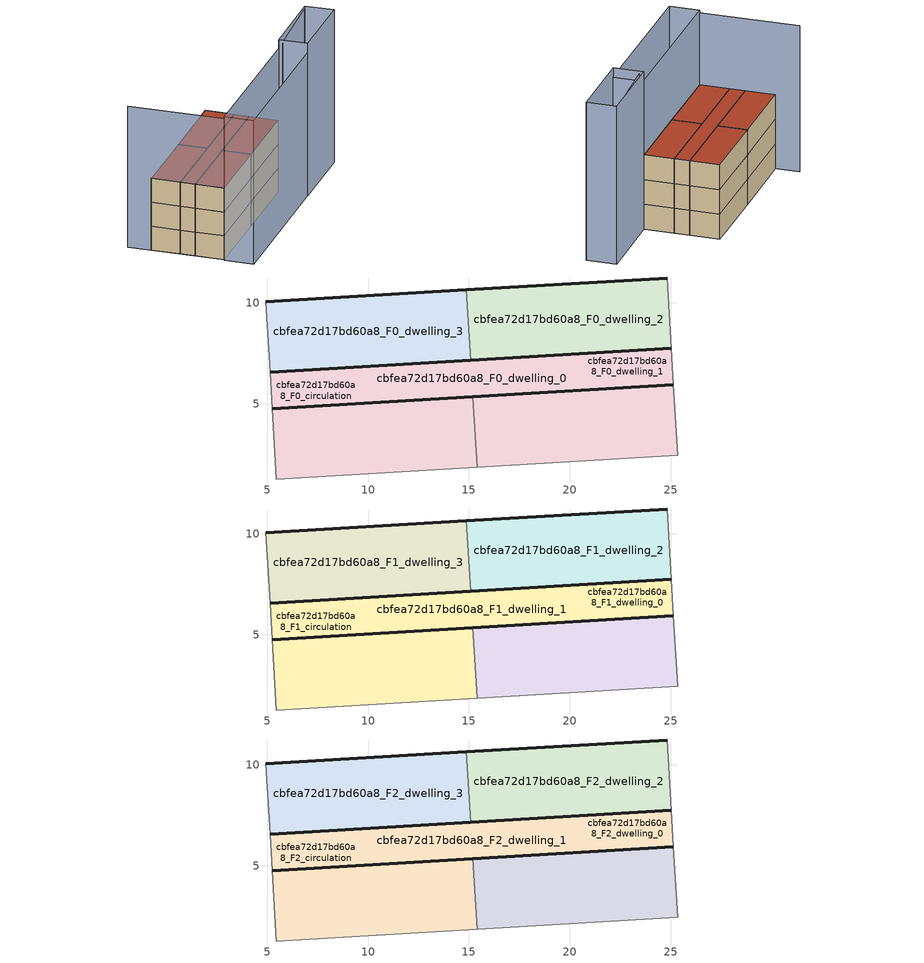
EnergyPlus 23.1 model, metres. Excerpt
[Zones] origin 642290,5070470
cbfea72d17bd60a8_F0_dwelling_0
 floor ground (EU_floor_Construction): 25.02,7.74 25.13,5.95 15.19,5.35 5.25,4.76 5.15,6.56 z0; 25.13,5.95 25.33,2.46 15.4,1.86 15.19,5.35 z0
 wall outside (EU_wall_Construction): 25.13,5.95 15.19,5.35 z0:3
 wall adiabatic (EU_wall_Construction): 15.4,1.86 25.33,2.46 25.13,5.95 z0:3
 wall to cbfea72d17bd60a8_F0_dwelling_1 (EU_wall_Construction): 15.19,5.35 15.4,1.86 z0:3
cbfea72d17bd60a8_F0_dwelling_1
 floor ground (EU_floor_Construction): 25.02,7.74 25.13,5.95 15.19,5.35 6.12,4.81 5.25,4.76 5.15,6.56 z0; 15.19,5.35 15.4,1.86 5.46,1.27 5.25,4.76 6.12,4.81 z0
 wall outside (EU_wall_Construction): 15.19,5.35 5.25,4.76 z0:3
 wall adiabatic (EU_wall_Construction): 5.25,4.76 5.46,1.27 15.4,1.86 z0:3
cbfea72d17bd60a8_F0_dwelling_2
 floor ground (EU_floor_Construction): 24.81,11.23 25.02,7.74 15.08,7.15 14.87,10.64 z0
 wall outside (EU_wall_Construction): 24.81,11.23 14.87,10.64 / 15.08,7.15 25.02,7.74 z0:3
 wall adiabatic (EU_wall_Construction): 25.02,7.74 24.81,11.23 z0:3
 wall to cbfea72d17bd60a8_F0_dwelling_3 (EU_wall_Construction): 14.87,10.64 15.08,7.15 z0:3
cbfea72d17bd60a8_F0_dwelling_3
 floor ground (EU_floor_Construction): 14.87,10.64 15.08,7.15 5.15,6.56 4.94,10.04 z0
 wall outside (EU_wall_Construction): 14.87,10.64 4.94,10.04 / 5.15,6.56 15.08,7.15 z0:3
 wall adiabatic (EU_wall_Construction): 4.94,10.04 5.15,6.56 z0:3
cbfea72d17bd60a8_F0_circulation
 floor ground (EU_floor_Construction): 25.02,7.74 25.13,5.95 15.19,5.35 6.73,4.85 5.25,4.76 5.15,6.56 z0; 25.13,5.95 25.33,2.46 15.4,1.86 15.19,5.35 z0; 15.19,5.35 15.4,1.86 5.46,1.27 5.25,4.76 6.12,4.81 z0
 wall outside (EU_wall_Construction): 5.25,4.76 25.13,5.95 / 25.02,7.74 5.15,6.56 z0:3
 wall adiabatic (EU_wall_Construction): 5.15,6.56 5.25,4.76 / 25.13,5.95 25.02,7.74 z0:3
 roof outside (EU_floor_Construction): 15.4,1.86 15.19,5.35 7.43,4.89 6.12,4.81 5.25,4.76 5.46,1.27 z3
cbfea72d17bd60a8_F1_dwelling_0
 floor outside (EU_floor_Construction): 25.13,5.95 25.33,2.46 15.4,1.86 15.19,5.35 z3
 floor to cbfea72d17bd60a8_F0_dwelling_0 (EU_floor_Construction): 25.02,7.74 25.13,5.95 15.19,5.35 5.25,4.76 5.15,6.56 z3
 wall outside (EU_wall_Construction): 25.13,5.95 15.19,5.35 z3:6
 wall adiabatic (EU_wall_Construction): 15.4,1.86 25.33,2.46 25.13,5.95 z3:6
 wall to cbfea72d17bd60a8_F1_dwelling_1 (EU_wall_Construction): 15.19,5.35 15.4,1.86 z3:6
cbfea72d17bd60a8_F1_dwelling_1
 floor to cbfea72d17bd60a8_F0_dwelling_1 (EU_floor_Construction): 15.19,5.35 15.4,1.86 5.46,1.27 5.25,4.76 6.12,4.81 z3; 25.02,7.74 25.13,5.95 15.19,5.35 6.12,4.81 5.25,4.76 5.15,6.56 z3
 wall outside (EU_wall_Construction): 15.19,5.35 5.25,4.76 z3:6
 wall adiabatic (EU_wall_Construction): 5.25,4.76 5.46,1.27 15.4,1.86 z3:6
cbfea72d17bd60a8_F1_dwelling_2
 floor to cbfea72d17bd60a8_F0_dwelling_2 (EU_floor_Construction): 24.81,11.23 25.02,7.74 15.08,7.15 14.87,10.64 z3
 wall outside (EU_wall_Construction): 24.81,11.23 14.87,10.64 / 15.08,7.15 25.02,7.74 z3:6
 wall adiabatic (EU_wall_Construction): 25.02,7.74 24.81,11.23 z3:6
 wall to cbfea72d17bd60a8_F1_dwelling_3 (EU_wall_Construction): 14.87,10.64 15.08,7.15 z3:6
cbfea72d17bd60a8_F1_dwelling_3
 floor to cbfea72d17bd60a8_F0_dwelling_3 (EU_floor_Construction): 14.87,10.64 15.08,7.15 5.15,6.56 4.94,10.04 z3
 wall outside (EU_wall_Construction): 14.87,10.64 4.94,10.04 / 5.15,6.56 15.08,7.15 z3:6
 wall adiabatic (EU_wall_Construction): 4.94,10.04 5.15,6.56 z3:6
cbfea72d17bd60a8_F1_circulation
 floor outside (EU_floor_Construction): 15.19,5.35 15.4,1.86 5.46,1.27 5.25,4.76 6.12,4.81 z3
 floor to cbfea72d17bd60a8_F0_circulation (EU_floor_Construction): 25.13,5.95 25.33,2.46 15.4,1.86 15.19,5.35 z3; 25.02,7.74 25.13,5.95 15.19,5.35 6.12,4.81 5.25,4.76 5.15,6.56 z3
 wall outside (EU_wall_Construction): 5.25,4.76 25.13,5.95 / 25.02,7.74 5.15,6.56 z3:6
 wall adiabatic (EU_wall_Construction): 5.15,6.56 5.25,4.76 / 25.13,5.95 25.02,7.74 z3:6
 roof outside (EU_floor_Construction): 15.4,1.86 15.19,5.35 7.43,4.89 6.12,4.81 5.25,4.76 5.46,1.27 z6
cbfea72d17bd60a8_F2_dwelling_0
 floor outside (EU_floor_Construction): 25.13,5.95 25.33,2.46 15.4,1.86 15.19,5.35 z6
 floor to cbfea72d17bd60a8_F1_dwelling_0 (EU_floor_Construction): 25.02,7.74 25.13,5.95 15.19,5.35 5.25,4.76 5.15,6.56 z6
 wall outside (EU_wall_Construction): 25.13,5.95 15.19,5.35 z6:9
 wall adiabatic (EU_wall_Construction): 15.4,1.86 25.33,2.46 25.13,5.95 z6:9
 wall to cbfea72d17bd60a8_F2_dwelling_1 (EU_wall_Construction): 15.19,5.35 15.4,1.86 z6:9
 roof outside (EU_roof_Construction): 25.02,7.74 5.15,6.56 5.25,4.76 15.19,5.35 25.13,5.95 z9; 25.33,2.46 25.13,5.95 15.19,5.35 15.4,1.86 z9
cbfea72d17bd60a8_F2_dwelling_1
 floor to cbfea72d17bd60a8_F1_dwelling_1 (EU_floor_Construction): 15.19,5.35 15.4,1.86 5.46,1.27 5.25,4.76 6.12,4.81 z6; 25.02,7.74 25.13,5.95 15.19,5.35 6.12,4.81 5.25,4.76 5.15,6.56 z6
 wall outside (EU_wall_Construction): 15.19,5.35 5.25,4.76 z6:9
 wall adiabatic (EU_wall_Construction): 5.25,4.76 5.46,1.27 15.4,1.86 z6:9
 roof outside (EU_roof_Construction): 25.13,5.95 25.02,7.74 5.15,6.56 5.25,4.76 6.12,4.81 15.19,5.35 z9; 15.4,1.86 15.19,5.35 6.12,4.81 5.25,4.76 5.46,1.27 z9
cbfea72d17bd60a8_F2_dwelling_2
 floor to cbfea72d17bd60a8_F1_dwelling_2 (EU_floor_Construction): 24.81,11.23 25.02,7.74 15.08,7.15 14.87,10.64 z6
 wall outside (EU_wall_Construction): 24.81,11.23 14.87,10.64 / 15.08,7.15 25.02,7.74 z6:9
 wall adiabatic (EU_wall_Construction): 25.02,7.74 24.81,11.23 z6:9
 wall to cbfea72d17bd60a8_F2_dwelling_3 (EU_wall_Construction): 14.87,10.64 15.08,7.15 z6:9
 roof outside (EU_roof_Construction): 25.02,7.74 24.81,11.23 14.87,10.64 15.08,7.15 z9
cbfea72d17bd60a8_F2_dwelling_3
 floor to cbfea72d17bd60a8_F1_dwelling_3 (EU_floor_Construction): 14.87,10.64 15.08,7.15 5.15,6.56 4.94,10.04 z6
 wall outside (EU_wall_Construction): 14.87,10.64 4.94,10.04 / 5.15,6.56 15.08,7.15 z6:9
 wall adiabatic (EU_wall_Construction): 4.94,10.04 5.15,6.56 z6:9
 roof outside (EU_roof_Construction): 15.08,7.15 14.87,10.64 4.94,10.04 5.15,6.56 z9
cbfea72d17bd60a8_F2_circulation
 floor outside (EU_floor_Construction): 15.19,5.35 15.4,1.86 5.46,1.27 5.25,4.76 6.12,4.81 z6
 floor to cbfea72d17bd60a8_F1_circulation (EU_floor_Construction): 25.13,5.95 25.33,2.46 15.4,1.86 15.19,5.35 z6; 25.02,7.74 25.13,5.95 15.19,5.35 6.12,4.81 5.25,4.76 5.15,6.56 z6
 wall outside (EU_wall_Construction): 5.25,4.76 25.13,5.95 / 25.02,7.74 5.15,6.56 z6:9
 wall adiabatic (EU_wall_Construction): 5.15,6.56 5.25,4.76 / 25.13,5.95 25.02,7.74 z6:9
 roof outside (EU_roof_Construction): 25.02,7.74 5.15,6.56 5.25,4.76 6.73,4.85 15.19,5.35 25.13,5.95 z9; 25.33,2.46 25.13,5.95 15.19,5.35 15.4,1.86 z9; 15.4,1.86 15.19,5.35 6.12,4.81 5.25,4.76 5.46,1.27 z9
shading: 5.39,1.24 25.6,2.44 / 25.6,2.44 25.81,-1.07 / 25.81,-1.07 5.6,-2.28 / 5.6,-2.28 5.39,1.24 z0:18; 35.43,-0.46 25.63,-1.08 / 25.63,-1.08 25.41,2.43 / 25.41,2.43 35.21,3.05 / 35.21,3.05 35.43,-0.46 z0:19.1; 4.71,12.85 5.48,1.24 z0:17.7; 35.01,3.03 25.47,1.92 z0:18.8
[Building]
EU S2 Campaign: North Axis=0; Terrain=City; Solar Distribution=FullExterior
[Site:Location]
Lyon-Bron: Latitude=45.75; Longitude=5; Time Zone=1; Elevation=198
[SizingPeriod:WeatherFileDays]
AnnualSizingPeriod: Begin Month=1; Begin Day of Month=1; End Month=12; End Day of Month=31; Day of Week for Start Day=Monday; Use Weather File Daylight Saving Period=No; Use Weather File Rain and Snow Indicators=No
[MATERIAL]
EU_InternalMass_Material: Roughness=MediumRough; Thickness=0.1; Conductivity=1; Density=1800; Specific Heat=900; Thermal Absorptance=0.9; Solar Absorptance=0.7; Visible Absorptance=0.7
[MATERIAL:NOMASS] Roughness=MediumRough; Thermal Absorptance=0.9; Solar Absorptance=0.7; Visible Absorptance=0.7
Name | Thermal Resistance
EU_wall_NoMass | 2.09208
EU_roof_NoMass | 1.38566
EU_floor_NoMass | 1.54632
[CONSTRUCTION]
EU_wall_Construction: EU_wall_NoMass
EU_roof_Construction: EU_roof_NoMass
EU_floor_Construction: EU_floor_NoMass
EU_InternalMass_Construction: EU_InternalMass_Material
[ZONE] Type=1; Multiplier=1; Ceiling Height=autocalculate; Floor Area=autocalculate; Part of Total Floor Area=Yes
Name | Volume
cbfea72d17bd60a8_F0_dwelling_0; cbfea72d17bd60a8_F1_dwelling_0; cbfea72d17bd60a8_F2_dwelling_0 | 211.83
cbfea72d17bd60a8_F0_dwelling_1 | 211.828
cbfea72d17bd60a8_F1_dwelling_1; cbfea72d17bd60a8_F2_dwelling_1 | 211.829
cbfea72d17bd60a8_F0_dwelling_2; cbfea72d17bd60a8_F1_dwelling_2; cbfea72d17bd60a8_F2_dwelling_2; cbfea72d17bd60a8_F0_dwelling_3; cbfea72d17bd60a8_F1_dwelling_3; cbfea72d17bd60a8_F2_dwelling_3 | 104.328
cbfea72d17bd60a8_F0_circulation | 316.157
cbfea72d17bd60a8_F1_circulation; cbfea72d17bd60a8_F2_circulation | 316.156
[INTERNALMASS] Construction=EU_InternalMass_Construction; Surface Area=34.7758
Name | Zone or ZoneList
cbfea72d17bd60a8_F0_dwelling_0_EU_InternalMass | cbfea72d17bd60a8_F0_dwelling_0
cbfea72d17bd60a8_F0_dwelling_1_EU_InternalMass | cbfea72d17bd60a8_F0_dwelling_1
cbfea72d17bd60a8_F0_dwelling_2_EU_InternalMass | cbfea72d17bd60a8_F0_dwelling_2
cbfea72d17bd60a8_F0_dwelling_3_EU_InternalMass | cbfea72d17bd60a8_F0_dwelling_3
cbfea72d17bd60a8_F1_dwelling_0_EU_InternalMass | cbfea72d17bd60a8_F1_dwelling_0
cbfea72d17bd60a8_F1_dwelling_1_EU_InternalMass | cbfea72d17bd60a8_F1_dwelling_1
cbfea72d17bd60a8_F1_dwelling_2_EU_InternalMass | cbfea72d17bd60a8_F1_dwelling_2
cbfea72d17bd60a8_F1_dwelling_3_EU_InternalMass | cbfea72d17bd60a8_F1_dwelling_3
cbfea72d17bd60a8_F2_dwelling_0_EU_InternalMass | cbfea72d17bd60a8_F2_dwelling_0
cbfea72d17bd60a8_F2_dwelling_1_EU_InternalMass | cbfea72d17bd60a8_F2_dwelling_1
cbfea72d17bd60a8_F2_dwelling_2_EU_InternalMass | cbfea72d17bd60a8_F2_dwelling_2
cbfea72d17bd60a8_F2_dwelling_3_EU_InternalMass | cbfea72d17bd60a8_F2_dwelling_3
[OTHEREQUIPMENT] Fuel Type=Electricity; Design Level Calculation Method=Watts/Area; Power per Zone Floor Area=1; Fraction Latent=0; Fraction Radiant=0; Fraction Lost=0; Carbon Dioxide Generation Rate=0; EndUse Subcategory=EU_Step8_InternalGains
Name | Zone or ZoneList or Space or SpaceList | Schedule
EU_Step8_InternalGain_cbfea72d17bd60a8_F0_dwelling_0_f000 | cbfea72d17bd60a8_F0_dwelling_0 | EU_Step8_GainSchedule_cbfea72d17bd60a8_F0_dwelling_0_f000
EU_Step8_InternalGain_cbfea72d17bd60a8_F0_dwelling_1_f000 | cbfea72d17bd60a8_F0_dwelling_1 | EU_Step8_GainSchedule_cbfea72d17bd60a8_F0_dwelling_1_f000
EU_Step8_InternalGain_cbfea72d17bd60a8_F0_dwelling_2_f000 | cbfea72d17bd60a8_F0_dwelling_2 | EU_Step8_GainSchedule_cbfea72d17bd60a8_F0_dwelling_2_f000
EU_Step8_InternalGain_cbfea72d17bd60a8_F0_dwelling_3_f000 | cbfea72d17bd60a8_F0_dwelling_3 | EU_Step8_GainSchedule_cbfea72d17bd60a8_F0_dwelling_3_f000
EU_Step8_InternalGain_cbfea72d17bd60a8_F1_dwelling_0_f000 | cbfea72d17bd60a8_F1_dwelling_0 | EU_Step8_GainSchedule_cbfea72d17bd60a8_F1_dwelling_0_f000
EU_Step8_InternalGain_cbfea72d17bd60a8_F1_dwelling_1_f000 | cbfea72d17bd60a8_F1_dwelling_1 | EU_Step8_GainSchedule_cbfea72d17bd60a8_F1_dwelling_1_f000
EU_Step8_InternalGain_cbfea72d17bd60a8_F1_dwelling_2_f000 | cbfea72d17bd60a8_F1_dwelling_2 | EU_Step8_GainSchedule_cbfea72d17bd60a8_F1_dwelling_2_f000
EU_Step8_InternalGain_cbfea72d17bd60a8_F1_dwelling_3_f000 | cbfea72d17bd60a8_F1_dwelling_3 | EU_Step8_GainSchedule_cbfea72d17bd60a8_F1_dwelling_3_f000
EU_Step8_InternalGain_cbfea72d17bd60a8_F2_dwelling_0_f000 | cbfea72d17bd60a8_F2_dwelling_0 | EU_Step8_GainSchedule_cbfea72d17bd60a8_F2_dwelling_0_f000
EU_Step8_InternalGain_cbfea72d17bd60a8_F2_dwelling_1_f000 | cbfea72d17bd60a8_F2_dwelling_1 | EU_Step8_GainSchedule_cbfea72d17bd60a8_F2_dwelling_1_f000
EU_Step8_InternalGain_cbfea72d17bd60a8_F2_dwelling_2_f000 | cbfea72d17bd60a8_F2_dwelling_2 | EU_Step8_GainSchedule_cbfea72d17bd60a8_F2_dwelling_2_f000
EU_Step8_InternalGain_cbfea72d17bd60a8_F2_dwelling_3_f000 | cbfea72d17bd60a8_F2_dwelling_3 | EU_Step8_GainSchedule_cbfea72d17bd60a8_F2_dwelling_3_f000
[ZONEINFILTRATION:DESIGNFLOWRATE] Schedule=EU_AlwaysOn; Design Flow Rate Calculation Method=Flow/Area; Flow Rate per Floor Area=0.0005; Constant Term Coefficient=1; Temperature Term Coefficient=0; Velocity Term Coefficient=0; Velocity Squared Term Coefficient=0
Name | Zone or ZoneList or Space or SpaceList
EU_Circulation_Infiltration_cbfea72d17bd60a8_F0_circulation | cbfea72d17bd60a8_F0_circulation
EU_Circulation_Infiltration_cbfea72d17bd60a8_F1_circulation | cbfea72d17bd60a8_F1_circulation
EU_Circulation_Infiltration_cbfea72d17bd60a8_F2_circulation | cbfea72d17bd60a8_F2_circulation
[ZONEVENTILATION:DESIGNFLOWRATE] Schedule=EU_AlwaysOn; Design Flow Rate Calculation Method=AirChanges/Hour; Air Changes per Hour=0.562345; Ventilation Type=Natural; Fan Pressure Rise=0; Fan Total Efficiency=1; Constant Term Coefficient=1; Temperature Term Coefficient=0; Velocity Term Coefficient=0; Velocity Squared Term Coefficient=0; Minimum Indoor Temperature=-100; Maximum Indoor Temperature=100; Delta Temperature=-100; Minimum Outdoor Temperature=-100; Maximum Outdoor Temperature=100; Maximum Wind Speed=40
Name | Zone or ZoneList or Space or SpaceList
EU_ConstantAir_cbfea72d17bd60a8_F0_dwelling_0 | cbfea72d17bd60a8_F0_dwelling_0
EU_ConstantAir_cbfea72d17bd60a8_F0_dwelling_1 | cbfea72d17bd60a8_F0_dwelling_1
EU_ConstantAir_cbfea72d17bd60a8_F0_dwelling_2 | cbfea72d17bd60a8_F0_dwelling_2
EU_ConstantAir_cbfea72d17bd60a8_F0_dwelling_3 | cbfea72d17bd60a8_F0_dwelling_3
EU_ConstantAir_cbfea72d17bd60a8_F1_dwelling_0 | cbfea72d17bd60a8_F1_dwelling_0
EU_ConstantAir_cbfea72d17bd60a8_F1_dwelling_1 | cbfea72d17bd60a8_F1_dwelling_1
EU_ConstantAir_cbfea72d17bd60a8_F1_dwelling_2 | cbfea72d17bd60a8_F1_dwelling_2
EU_ConstantAir_cbfea72d17bd60a8_F1_dwelling_3 | cbfea72d17bd60a8_F1_dwelling_3
EU_ConstantAir_cbfea72d17bd60a8_F2_dwelling_0 | cbfea72d17bd60a8_F2_dwelling_0
EU_ConstantAir_cbfea72d17bd60a8_F2_dwelling_1 | cbfea72d17bd60a8_F2_dwelling_1
EU_ConstantAir_cbfea72d17bd60a8_F2_dwelling_2 | cbfea72d17bd60a8_F2_dwelling_2
EU_ConstantAir_cbfea72d17bd60a8_F2_dwelling_3 | cbfea72d17bd60a8_F2_dwelling_3
[HVACTEMPLATE:THERMOSTAT] Constant Heating Setpoint=20; Constant Cooling Setpoint=50
EU_HeatOnly_cbfea72d17bd60a8_F0_dwelling_0; EU_HeatOnly_cbfea72d17bd60a8_F0_dwelling_1; EU_HeatOnly_cbfea72d17bd60a8_F0_dwelling_2; EU_HeatOnly_cbfea72d17bd60a8_F0_dwelling_3; EU_HeatOnly_cbfea72d17bd60a8_F1_dwelling_0; EU_HeatOnly_cbfea72d17bd60a8_F1_dwelling_1; EU_HeatOnly_cbfea72d17bd60a8_F1_dwelling_2; EU_HeatOnly_cbfea72d17bd60a8_F1_dwelling_3; EU_HeatOnly_cbfea72d17bd60a8_F2_dwelling_0; EU_HeatOnly_cbfea72d17bd60a8_F2_dwelling_1; EU_HeatOnly_cbfea72d17bd60a8_F2_dwelling_2; EU_HeatOnly_cbfea72d17bd60a8_F2_dwelling_3
[HVACTEMPLATE:ZONE:IDEALLOADSAIRSYSTEM] System Availability Schedule=EU_AlwaysOn; Maximum Heating Supply Air Temperature=50; Minimum Cooling Supply Air Temperature=13; Maximum Heating Supply Air Humidity Ratio=0.0156; Minimum Cooling Supply Air Humidity Ratio=0.0077; Heating Limit=NoLimit; Cooling Limit=NoLimit; Heating Availability Schedule=EU_AlwaysOn; Cooling Availability Schedule=EU_CoolingOff; Dehumidification Control Type=ConstantSensibleHeatRatio; Cooling Sensible Heat Ratio=0.7; Dehumidification Setpoint=60; Humidification Control Type=None; Humidification Setpoint=30; Outdoor Air Method=None; Outdoor Air Flow Rate per Person=0.00944; Outdoor Air Flow Rate per Zone Floor Area=0; Outdoor Air Flow Rate per Zone=0; Demand Controlled Ventilation Type=None; Outdoor Air Economizer Type=NoEconomizer; Heat Recovery Type=None; Sensible Heat Recovery Effectiveness=0.7; Latent Heat Recovery Effectiveness=0.65
Name | Template Thermostat
cbfea72d17bd60a8_F0_dwelling_0 | EU_HeatOnly_cbfea72d17bd60a8_F0_dwelling_0
cbfea72d17bd60a8_F0_dwelling_1 | EU_HeatOnly_cbfea72d17bd60a8_F0_dwelling_1
cbfea72d17bd60a8_F0_dwelling_2 | EU_HeatOnly_cbfea72d17bd60a8_F0_dwelling_2
cbfea72d17bd60a8_F0_dwelling_3 | EU_HeatOnly_cbfea72d17bd60a8_F0_dwelling_3
cbfea72d17bd60a8_F1_dwelling_0 | EU_HeatOnly_cbfea72d17bd60a8_F1_dwelling_0
cbfea72d17bd60a8_F1_dwelling_1 | EU_HeatOnly_cbfea72d17bd60a8_F1_dwelling_1
cbfea72d17bd60a8_F1_dwelling_2 | EU_HeatOnly_cbfea72d17bd60a8_F1_dwelling_2
cbfea72d17bd60a8_F1_dwelling_3 | EU_HeatOnly_cbfea72d17bd60a8_F1_dwelling_3
cbfea72d17bd60a8_F2_dwelling_0 | EU_HeatOnly_cbfea72d17bd60a8_F2_dwelling_0
cbfea72d17bd60a8_F2_dwelling_1 | EU_HeatOnly_cbfea72d17bd60a8_F2_dwelling_1
cbfea72d17bd60a8_F2_dwelling_2 | EU_HeatOnly_cbfea72d17bd60a8_F2_dwelling_2
cbfea72d17bd60a8_F2_dwelling_3 | EU_HeatOnly_cbfea72d17bd60a8_F2_dwelling_3
[SIZING:ZONE] Zone Cooling Design Supply Air Temperature Input Method=SupplyAirTemperature; Zone Cooling Design Supply Air Temperature=13; Zone Heating Design Supply Air Temperature Input Method=SupplyAirTemperature; Zone Heating Design Supply Air Temperature=50; Zone Cooling Design Supply Air Humidity Ratio=0.008; Zone Heating Design Supply Air Humidity Ratio=0.008; Cooling Design Air Flow Method=DesignDay; Cooling Design Air Flow Rate=0; Cooling Minimum Air Flow per Zone Floor Area=0.000762; Cooling Minimum Air Flow=0; Cooling Minimum Air Flow Fraction=0.2; Heating Design Air Flow Method=DesignDay; Heating Design Air Flow Rate=0; Heating Maximum Air Flow per Zone Floor Area=0.002032; Heating Maximum Air Flow=0.141576; Heating Maximum Air Flow Fraction=0.3; Account for Dedicated Outdoor Air System=No; Dedicated Outdoor Air System Control Strategy=NeutralSupplyAir; Dedicated Outdoor Air Low Setpoint Temperature for Design=autosize; Dedicated Outdoor Air High Setpoint Temperature for Design=autosize; Zone Load Sizing Method=Sensible Load Only No Latent Load; Zone Latent Cooling Design Supply Air Humidity Ratio Input Method=HumidityRatioDifference; Zone Cooling Design Supply Air Humidity Ratio Difference=0.005; Zone Latent Heating Design Supply Air Humidity Ratio Input Method=HumidityRatioDifference; Zone Humidification Design Supply Air Humidity Ratio Difference=0.005
cbfea72d17bd60a8_F0_dwelling_0; cbfea72d17bd60a8_F0_dwelling_1; cbfea72d17bd60a8_F0_dwelling_2; cbfea72d17bd60a8_F0_dwelling_3; cbfea72d17bd60a8_F1_dwelling_0; cbfea72d17bd60a8_F1_dwelling_1; cbfea72d17bd60a8_F1_dwelling_2; cbfea72d17bd60a8_F1_dwelling_3; cbfea72d17bd60a8_F2_dwelling_0; cbfea72d17bd60a8_F2_dwelling_1; cbfea72d17bd60a8_F2_dwelling_2; cbfea72d17bd60a8_F2_dwelling_3
[SCHEDULE:CONSTANT]
Name | Hourly Value
EU_AlwaysOn | 1
EU_CoolingOff | 0
[SCHEDULE:FILE] Column Number=1; Rows to Skip at Top=0; Number of Hours of Data=8760; Column Separator=Comma; Interpolate to Timestep=No; Minutes per Item=60; Adjust Schedule for Daylight Savings=Yes
Name | File
EU_Step8_GainSchedule_cbfea72d17bd60a8_F0_dwelling_0_f000 | ../../schedules/cbfea72d17bd60a8/cbfea72d17bd60a8_F0_dwelling_0_f000_gain.csv
EU_Step8_GainSchedule_cbfea72d17bd60a8_F0_dwelling_1_f000 | ../../schedules/cbfea72d17bd60a8/cbfea72d17bd60a8_F0_dwelling_1_f000_gain.csv
EU_Step8_GainSchedule_cbfea72d17bd60a8_F0_dwelling_2_f000 | ../../schedules/cbfea72d17bd60a8/cbfea72d17bd60a8_F0_dwelling_2_f000_gain.csv
EU_Step8_GainSchedule_cbfea72d17bd60a8_F0_dwelling_3_f000 | ../../schedules/cbfea72d17bd60a8/cbfea72d17bd60a8_F0_dwelling_3_f000_gain.csv
EU_Step8_GainSchedule_cbfea72d17bd60a8_F1_dwelling_0_f000 | ../../schedules/cbfea72d17bd60a8/cbfea72d17bd60a8_F1_dwelling_0_f000_gain.csv
EU_Step8_GainSchedule_cbfea72d17bd60a8_F1_dwelling_1_f000 | ../../schedules/cbfea72d17bd60a8/cbfea72d17bd60a8_F1_dwelling_1_f000_gain.csv
EU_Step8_GainSchedule_cbfea72d17bd60a8_F1_dwelling_2_f000 | ../../schedules/cbfea72d17bd60a8/cbfea72d17bd60a8_F1_dwelling_2_f000_gain.csv
EU_Step8_GainSchedule_cbfea72d17bd60a8_F1_dwelling_3_f000 | ../../schedules/cbfea72d17bd60a8/cbfea72d17bd60a8_F1_dwelling_3_f000_gain.csv
EU_Step8_GainSchedule_cbfea72d17bd60a8_F2_dwelling_0_f000 | ../../schedules/cbfea72d17bd60a8/cbfea72d17bd60a8_F2_dwelling_0_f000_gain.csv
EU_Step8_GainSchedule_cbfea72d17bd60a8_F2_dwelling_1_f000 | ../../schedules/cbfea72d17bd60a8/cbfea72d17bd60a8_F2_dwelling_1_f000_gain.csv
EU_Step8_GainSchedule_cbfea72d17bd60a8_F2_dwelling_2_f000 | ../../schedules/cbfea72d17bd60a8/cbfea72d17bd60a8_F2_dwelling_2_f000_gain.csv
EU_Step8_GainSchedule_cbfea72d17bd60a8_F2_dwelling_3_f000 | ../../schedules/cbfea72d17bd60a8/cbfea72d17bd60a8_F2_dwelling_3_f000_gain.csv
